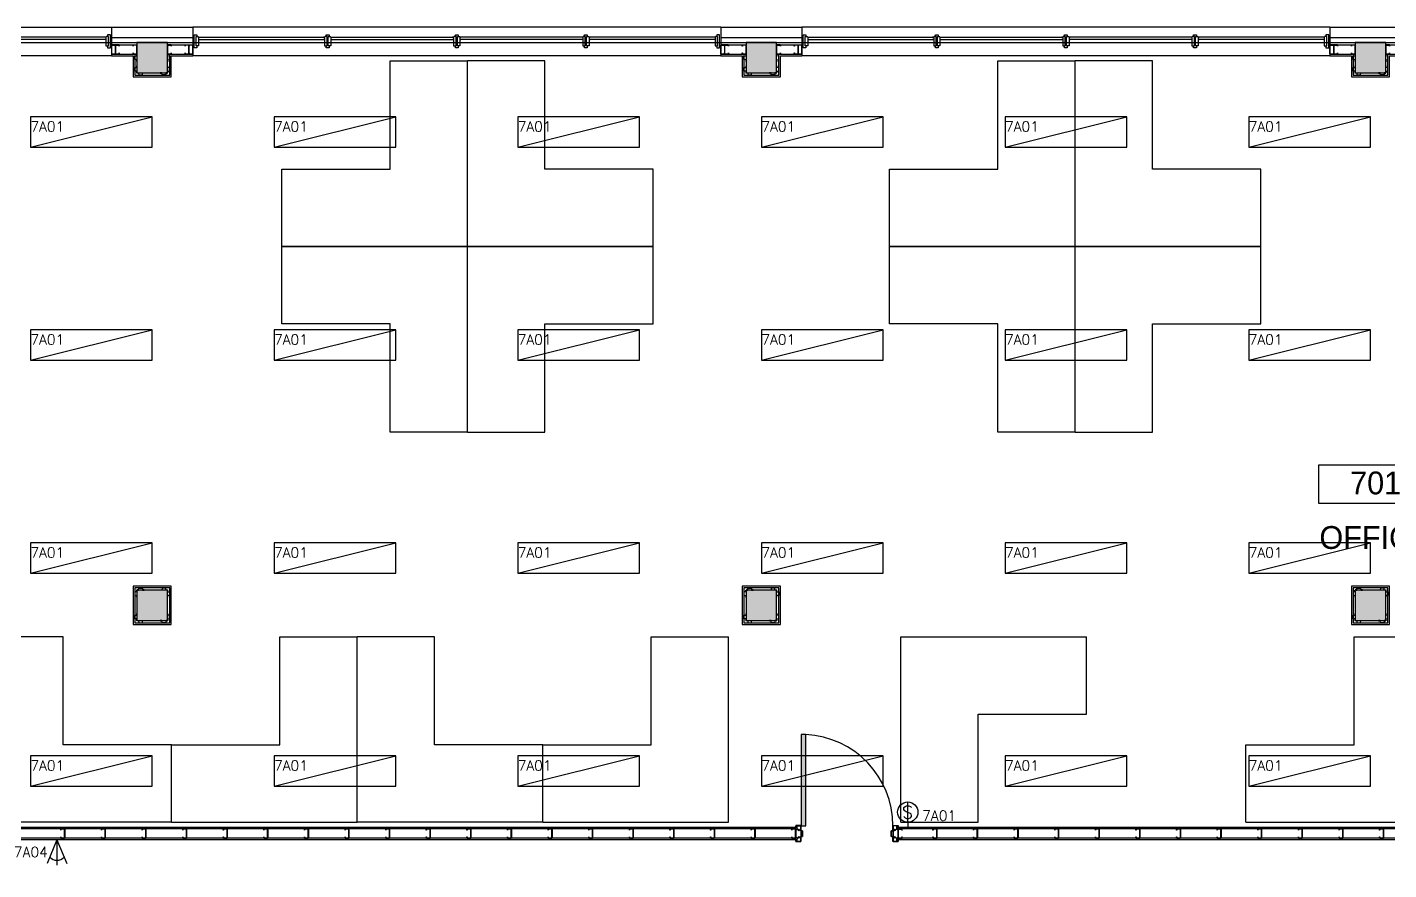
# Model space of a CAD drawing. Header units: millimetres. Extents: x 5414 to 278894, y 4264 to 146383.
# Drawn here: x 13683 to 27094, y 23695 to 32001 of the extents above; entities that cross this region are included whole.
import ezdxf
from ezdxf.enums import TextEntityAlignment as Align

# ---------------------------------------------------------------- set-up
doc = ezdxf.new("R2010")
doc.units = ezdxf.units.MM
doc.linetypes.add('Commercial Base Plan$0$ACAD_ISO02W100', pattern=[15, 12, -3])
for name, color, linetype in [('Commercial Base Plan$0$A-DR-INT', 6, 'Continuous'), ('Commercial Base Plan$0$A-GL-RMS-IDN', 6, 'Continuous'), ('Commercial Base Plan$0$A-PL-LAY-S', 6, 'Continuous'), ('Commercial Base Plan$0$I-FU-DSK', 6, 'Continuous'), ('E-NL-CLG-SYM', 5, 'Continuous')]:
    doc.layers.add(name, color=color, linetype=linetype)
doc.styles.add('Commercial Base Plan$0$STYLUS BT', font='stylu.ttf')
doc.styles.add('ROMANS 100', font='romans.shx', dxfattribs={"height": 100})
doc.styles.add('ROMANS 125', font='romans.shx', dxfattribs={"height": 125})

# ---------------------------------------------------------------- blocks, each defined once
blk = doc.blocks.new('*U146')
blk.add_line((0, -300), (1200, 0))
blk.add_lwpolyline([(0, -300), (1200, -300), (1200, 0), (0, 0)], close=True)
at = {"style": 'ROMANS 100'}
blk.add_attdef('CIRCUIT', text='', height=100, dxfattribs=at).set_placement((0, -46), align=Align.TOP_LEFT)
at = {"style": 'ROMANS 100', "flags": 1}
for tag, p in [('ROOM', (0, -198)), ('SPECIAL', (0, -351))]:
    blk.add_attdef(tag, text='', height=100, dxfattribs=at).set_placement(p, align=Align.TOP_LEFT)
blk = doc.blocks.new('*U87')
for p, q in [((-50, 0), (50, 0)), ((0, -50), (0, 0)), ((0, -50), (0, -250))]:
    blk.add_line(p, q)
blk.add_circle((0, -150), 100)
at = {"style": 'ROMANS 125'}
blk.add_text('S', height=125, dxfattribs=at).set_placement((0, -150), align=Align.MIDDLE_CENTER)
at = {"style": 'ROMANS 100'}
blk.add_attdef('CIRCUIT', text='', height=100, dxfattribs=at).set_placement((-384, -211), align=Align.TOP_CENTER)
at = {"style": 'ROMANS 100', "flags": 1}
for tag, p in [('ROOM', (-384, -373)), ('SPECIAL', (-384, -535))]:
    blk.add_attdef(tag, text='', height=100, dxfattribs=at).set_placement(p, align=Align.TOP_CENTER)
blk = doc.blocks.new('PASSIVE INFRARED DETECTOR')
for p, q in [((0, 0), (-96, 231)), ((0, 0), (0, 250)), ((0, 0), (96, 231)), ((-50, 0), (50, 0))]:
    blk.add_line(p, q)
blk.add_arc((0, 100), 100, 45, 135)
at = {"style": 'ROMANS 100'}
blk.add_attdef('CIRCUIT', text='', height=100, dxfattribs=at).set_placement((31, -39), align=Align.TOP_CENTER)
at = {"style": 'ROMANS 100', "flags": 1}
for tag, p in [('ROOM', (31, -164)), ('SPECIAL', (31, -274))]:
    blk.add_attdef(tag, text='', height=100, dxfattribs=at).set_placement(p, align=Align.TOP_CENTER)
blk = doc.blocks.new('Commercial Base Plan$0$wbFurringChanel 70x22')
blk.add_lwpolyline([(5, 3), (0, 3, 0.414214), (0, 2), (0, 0, 0.414214), (0, 0), (16, 0, 0.394412), (16, 0), (17, 22, -0.394412), (18, 22), (18, 22, -0.198912), (19, 22), (19, 21, 0.198912), (19, 21), (51, 21), (51, 21, 0.198912), (51, 21), (51, 22, -0.198912), (52, 22), (52, 22, -0.394412), (53, 22), (54, 0, 0.394412), (54, 0), (70, 0, 0.414214), (70, 0), (70, 2, 0.414214), (70, 2), (65, 2)], format="xyb")
blk = doc.blocks.new('Commercial Base Plan$0$wbC_Stud 92x38')
blk.add_lwpolyline([(-13, 38), (-3, 38, -0.414214), (0, 35), (0, 3, -0.414214), (-3, 0), (-89, 0, -0.414214), (-92, 3), (-92, 35, -0.414214), (-89, 38), (-79, 38), (-79, 37), (-89, 37, 0.414214), (-91, 35), (-91, 3, 0.414214), (-89, 1), (-3, 1, 0.414214), (-1, 3), (-1, 35, 0.414214), (-3, 37), (-13, 37)], format="xyb", close=True)
blk = doc.blocks.new('Commercial Base Plan$0$wbDoorPlan 900x124(1010ro)')
for p, q in [((55, 976), (55, 77)), ((100, 976), (55, 976)), ((100, 77), (100, 976)), ((1, -35), (1, 35)), ((55, 77), (100, 77)), ((1009, -35), (1009, 35))]:
    blk.add_line(p, q)
for points in [[(9, 65), (2, 65, -0.414214), (1, 66), (1, 77, -0.414214), (2, 78), (50, 78, -0.414214), (51, 77), (51, 29, 0.414214), (52, 28), (66, 28, -0.414214), (67, 27), (67, -27, -0.414214), (66, -28), (52, -28, 0.414214), (51, -29), (51, -77, -0.414214), (50, -78), (2, -78, -0.414214), (1, -77), (1, -66, -0.414214), (2, -65), (9, -65), (9, -64), (2, -64, 0.414214), (0, -66), (0, -77, 0.414214), (2, -79), (50, -79, 0.414214), (52, -77), (52, -29), (66, -29, 0.414214), (68, -27), (68, 27, 0.414214), (66, 29), (52, 29), (52, 77, 0.414214), (50, 79), (2, 79, 0.414214), (0, 77), (0, 66, 0.414214), (2, 64), (9, 64)], [(1001, 65), (1008, 65, 0.414214), (1009, 66), (1009, 77, 0.414214), (1008, 78), (960, 78, 0.414214), (959, 77), (959, 29, -0.414214), (958, 28), (944, 28, 0.414214), (943, 27), (943, -27, 0.414214), (944, -28), (958, -28, -0.414214), (959, -29), (959, -77, 0.414214), (960, -78), (1008, -78, 0.414214), (1009, -77), (1009, -66, 0.414214), (1008, -65), (1001, -65), (1001, -64), (1008, -64, -0.414214), (1010, -66), (1010, -77, -0.414214), (1008, -79), (960, -79, -0.414214), (958, -77), (958, -29), (944, -29, -0.414214), (942, -27), (942, 27, -0.414214), (944, 29), (958, 29), (958, 77, -0.414214), (960, 79), (1008, 79, -0.414214), (1010, 77), (1010, 66, -0.414214), (1008, 64), (1001, 64)]]:
    blk.add_lwpolyline(points, format="xyb", close=True)
for points in [[(0, -34), (0, 34), (20, 45), (15, 51), (15, 77), (50, 77), (50, -77), (15, -77), (15, -52), (20, -45)], [(1010, -34), (1010, 34), (990, 45), (995, 51), (995, 77), (960, 77), (960, -77), (995, -77), (995, -52), (990, -45)]]:
    blk.add_lwpolyline(points, close=True)
for centre in [(35, 36), (975, 36), (35, -36), (975, -36)]:
    blk.add_circle(centre, 8)
blk.add_arc((59, 78), 899, 359.9419, 87.4119)
blk.add_solid([(55, 976), (100, 976), (55, 77), (100, 77)])
blk = doc.blocks.new('Commercial Base Plan$0$wbAluminJamb 127x44.5')
for p, q in [((-109.5, 39.25), (-127, 39.25)), ((-22.5, 56.5), (-17.5, 51.5)), ((0, 39.25), (-17.5, 39.25))]:
    blk.add_line(p, q)
at = {"color": 5}
for p, q in [((-47.5, 56.5), (-47.5, 66.5)), ((-22.5, 56.5), (-22.5, 66.5))]:
    blk.add_line(p, q, dxfattribs=at)
for points in [[(-127, 39.25), (-127, 12), (0, 12), (0, 39.25)], [(-22.5, 56.5), (-109.5, 56.5), (-109.5, 31.5), (-17.5, 31.5), (-17.5, 51.5)]]:
    blk.add_lwpolyline(points)
blk = doc.blocks.new('Commercial Base Plan$0$wbAluminMulion 127x44.5')
for p, q in [((-109.5, 13.625), (-127, 13.625)), ((-22.5, 30.875), (-17.5, 25.875)), ((0, 13.625), (-17.5, 13.625)), ((-22.5, -30.875), (-17.5, -25.875))]:
    blk.add_line(p, q)
at = {"color": 5}
for p, q in [((-47.5, 30.875), (-47.5, 40.875)), ((-22.5, 30.875), (-22.5, 40.875)), ((-47.5, -30.875), (-47.5, -40.875)), ((-22.5, -30.875), (-22.5, -40.875))]:
    blk.add_line(p, q, dxfattribs=at)
for points in [[(-127, 13.625), (-127, -13.625), (-109.5, -13.625)], [(-22.5, 30.875), (-109.5, 30.875), (-109.5, 5.875), (-17.5, 5.875), (-17.5, 25.875)], [(-17.5, -13.625), (0, -13.625), (0, 13.625)], [(-22.5, -30.875), (-109.5, -30.875), (-109.5, -5.875), (-17.5, -5.875), (-17.5, -25.875)]]:
    blk.add_lwpolyline(points)
blk = doc.blocks.new('Commercial Base Plan$0$wbW02Plan_3176x127(ro3200)')
for p, q in [((-3143.5, -22.5), (-2145.375, -22.5)), ((-3143.5, -47.5), (-2145.375, -47.5)), ((-2083.625, -22.5), (-1116.375, -22.5)), ((-2083.625, -47.5), (-1116.375, -47.5)), ((-1054.625, -22.5), (-56.5, -22.5)), ((-1054.625, -47.5), (-56.5, -47.5))]:
    blk.add_line(p, q)
at = {"rotation": 90}
for name, p in [('Commercial Base Plan$0$wbAluminMulion 127x44.5', (-2114.5, 0)), ('Commercial Base Plan$0$wbAluminMulion 127x44.5', (-1085.5, 0)), ('Commercial Base Plan$0$wbAluminJamb 127x44.5', (0, 0))]:
    blk.add_blockref(name, p, dxfattribs=at)
at = {"xscale": -1, "rotation": 270}
blk.add_blockref('Commercial Base Plan$0$wbAluminJamb 127x44.5', (-3200, 0), dxfattribs=at)
blk = doc.blocks.new('Commercial Base Plan$0$wbW01Plan_5176x127(ro5200)')
for p, q in [((-5143.5, -22.5), (-3902.625, -22.5)), ((-5143.5, -47.5), (-3902.625, -47.5)), ((-3840.875, -22.5), (-2630.875, -22.5)), ((-3840.875, -47.5), (-2630.875, -47.5)), ((-1359.125, -22.5), (-2569.125, -22.5)), ((-1359.125, -47.5), (-2569.125, -47.5)), ((-56.5, -22.5), (-1297.375, -22.5)), ((-56.5, -47.5), (-1297.375, -47.5))]:
    blk.add_line(p, q)
at = {"rotation": 90}
for name, p in [('Commercial Base Plan$0$wbAluminMulion 127x44.5', (-3871.75, 0)), ('Commercial Base Plan$0$wbAluminMulion 127x44.5', (-2600, 0)), ('Commercial Base Plan$0$wbAluminMulion 127x44.5', (-1328.25, 0)), ('Commercial Base Plan$0$wbAluminJamb 127x44.5', (0, 0))]:
    blk.add_blockref(name, p, dxfattribs=at)
at = {"xscale": -1, "rotation": 270}
blk.add_blockref('Commercial Base Plan$0$wbAluminJamb 127x44.5', (-5200, 0), dxfattribs=at)
blk = doc.blocks.new('Commercial Base Plan$0$att.RoomName&Number')
blk.add_lwpolyline([(-7.5, 0), (7.5, 0), (7.5, 5), (-7.5, 5)], close=True)
at = {"style": 'Commercial Base Plan$0$STYLUS BT'}
for tag, p in [('ROOM_NAME', (0, 9.5)), ('ROOM', (0, 2.5))]:
    blk.add_attdef(tag, text='', height=3, dxfattribs=at).set_placement(p, align=Align.MIDDLE)
blk = doc.blocks.new('Commercial Base Plan$0$desk')
for p, q in [((0, 1829), (0, 0)), ((0, 1829), (762, 1829)), ((762, 1829), (762, 762)), ((762, 762), (1829, 762)), ((1829, 762), (1829, 0)), ((0, 0), (1829, 0))]:
    blk.add_line(p, q)

msp = doc.modelspace()

# ---------------------------------------------------------------- hatches: boundary and pattern name
at = {"layer": 'Commercial Base Plan$0$A-PL-LAY-S'}
for points in [[(15064, 31851.2), (14764, 31851.2), (14764, 31551.2), (15064, 31551.2)], [(21064, 31851.2), (20764, 31851.2), (20764, 31551.2), (21064, 31551.2)], [(27064, 31851.2), (26764, 31851.2), (26764, 31551.2), (27064, 31551.2)], [(15064, 26451.2), (14764, 26451.2), (14764, 26151.2), (15064, 26151.2)], [(21064, 26451.2), (20764, 26451.2), (20764, 26151.2), (21064, 26151.2)], [(27064, 26451.2), (26764, 26451.2), (26764, 26151.2), (27064, 26151.2)]]:
    msp.add_hatch(color=256, dxfattribs=at).paths.add_polyline_path(points)

# ---------------------------------------------------------------- linework, layer by layer
for p, q in [((11314, 32001.2), (14514, 32001.2)), ((14514, 32001.2), (14514, 31718.2)), ((20514, 32001.2), (15314, 32001.2)), ((15314, 32001.2), (15314, 31718.2)), ((20514, 32001.2), (20514, 31718.2)), ((21314, 32001.2), (21314, 31718.2)), ((26514, 32001.2), (21314, 32001.2)), ((26514, 32001.2), (26514, 31718.2)), ((14514, 31718.2), (11314, 31718.2)), ((20514, 31718.2), (15314, 31718.2)), ((26514, 31718.2), (21314, 31718.2)), ((21252, 24097.2), (13226, 24097.2)), ((21252, 23989.2), (21252, 24113.2)), ((22262, 23989.2), (22262, 24113.2)), ((21252, 24005.2), (13226, 24005.2)), ((21252, 23989.2), (13226, 23989.2))]:
    msp.add_line(p, q, dxfattribs=at)
at = {"layer": 'Commercial Base Plan$0$A-PL-LAY-S', "linetype": 'Continuous'}
for points in [[(14514, 32001.2), (15314, 32001.2)], [(20514, 32001.2), (21314, 32001.2)], [(26514, 32001.2), (27314, 32001.2)], [(14514, 31901.2), (15314, 31901.2)], [(14514, 31826.2), (14764, 31826.2)], [(15064, 31826.2), (15314, 31826.2)], [(20514, 31901.2), (21314, 31901.2)], [(20514, 31826.2), (20764, 31826.2)], [(21064, 31826.2), (21314, 31826.2)], [(26514, 31901.2), (27314, 31901.2)], [(26514, 31826.2), (26764, 31826.2)], [(27064, 31826.2), (27314, 31826.2)], [(14514, 31734.2), (14764, 31734.2)], [(15064, 31734.2), (15314, 31734.2)], [(20514, 31734.2), (20764, 31734.2)], [(21064, 31734.2), (21314, 31734.2)], [(26514, 31734.2), (26764, 31734.2)], [(27064, 31734.2), (27314, 31734.2)]]:
    msp.add_lwpolyline(points, dxfattribs=at)
at = {"layer": 'Commercial Base Plan$0$A-PL-LAY-S', "linetype": 'Commercial Base Plan$0$ACAD_ISO02W100'}
msp.add_lwpolyline([(42264, 26451.2), (42264, 12151.2), (37064, 12151.2), (37064, 6751.2), (10764, 6751.2), (10764, 12151.2), (5564, 12151.2), (5564, 26451.2), (10764, 26451.2), (10764, 31851.2), (37064, 31851.2), (37064, 26451.2), (42264, 26451.2)], dxfattribs=at)
at = {"layer": 'Commercial Base Plan$0$A-PL-LAY-S'}
for points in [[(15064, 31851.2), (14764, 31851.2), (14764, 31551.2), (15064, 31551.2)], [(21064, 31851.2), (20764, 31851.2), (20764, 31551.2), (21064, 31551.2)], [(27064, 31851.2), (26764, 31851.2), (26764, 31551.2), (27064, 31551.2)], [(15086, 26473.2), (14742, 26473.2), (14742, 26129.2), (15086, 26129.2)], [(15064, 26451.2), (14764, 26451.2), (14764, 26151.2), (15064, 26151.2)], [(21086, 26473.2), (20742, 26473.2), (20742, 26129.2), (21086, 26129.2)], [(21064, 26451.2), (20764, 26451.2), (20764, 26151.2), (21064, 26151.2)], [(27086, 26473.2), (26742, 26473.2), (26742, 26129.2), (27086, 26129.2)], [(27064, 26451.2), (26764, 26451.2), (26764, 26151.2), (27064, 26151.2)]]:
    msp.add_lwpolyline(points, close=True, dxfattribs=at)
for points in [[(14514, 31718.2), (14726, 31718.2), (14726, 31513.2), (15102, 31513.2), (15102, 31718.2), (15314, 31718.2)], [(14742, 31734.2), (14742, 31529.2), (15086, 31529.2), (15086, 31734.2)], [(20514, 31718.2), (20726, 31718.2), (20726, 31513.2), (21102, 31513.2), (21102, 31718.2), (21314, 31718.2)], [(20742, 31734.2), (20742, 31529.2), (21086, 31529.2), (21086, 31734.2)], [(26514, 31718.2), (26726, 31718.2), (26726, 31513.2), (27102, 31513.2), (27102, 31718.2), (27314, 31718.2)], [(26742, 31734.2), (26742, 31529.2), (27086, 31529.2), (27086, 31734.2)], [(21252, 24113.2), (13226, 24113.2)], [(33442, 24113.2), (22262, 24113.2)], [(33442, 24097.2), (22262, 24097.2)], [(33442, 24005.2), (22262, 24005.2)], [(33442, 23989.2), (22262, 23989.2)]]:
    msp.add_lwpolyline(points, dxfattribs=at)
at = {"layer": 'Commercial Base Plan$0$A-PL-LAY-S', "linetype": 'Continuous'}
for points in [[(15102, 26489.2), (14726, 26489.2), (14726, 26113.2), (15102, 26113.2)], [(21102, 26489.2), (20726, 26489.2), (20726, 26113.2), (21102, 26113.2)], [(27102, 26489.2), (26726, 26489.2), (26726, 26113.2), (27102, 26113.2)]]:
    msp.add_lwpolyline(points, close=True, dxfattribs=at)

# ---------------------------------------------------------------- block references
at = {"layer": 'Commercial Base Plan$0$A-DR-INT'}
msp.add_blockref('Commercial Base Plan$0$wbDoorPlan 900x124(1010ro)', (21252, 24051.2), dxfattribs=at)
at = {"layer": 'Commercial Base Plan$0$A-GL-RMS-IDN'}
ref = msp.add_blockref('Commercial Base Plan$0$att.RoomName&Number', (26962.7, 27683.2), dxfattribs=dict(at, xscale=75, yscale=75, zscale=75, rotation=180))
ref.add_attrib('ROOM', '701', dxfattribs={"layer": '0', "height": 225, "style": 'Commercial Base Plan$0$STYLUS BT'}).set_placement((26964.7, 27508.6), align=Align.MIDDLE)
ref.add_attrib('ROOM_NAME', 'OFFICE', dxfattribs={"layer": '0', "height": 225, "style": 'Commercial Base Plan$0$STYLUS BT'}).set_placement((26962.7, 26970.7), align=Align.MIDDLE)
at = {"layer": 'Commercial Base Plan$0$A-PL-LAY-S', "xscale": -1}
for name, p in [('Commercial Base Plan$0$wbW02Plan_3176x127(ro3200)', (11314, 31926.2)), ('Commercial Base Plan$0$wbW01Plan_5176x127(ro5200)', (15314, 31926.2)), ('Commercial Base Plan$0$wbW01Plan_5176x127(ro5200)', (21314, 31926.2)), ('Commercial Base Plan$0$wbFurringChanel 70x22', (15064, 26451.2)), ('Commercial Base Plan$0$wbFurringChanel 70x22', (21064, 26451.2)), ('Commercial Base Plan$0$wbFurringChanel 70x22', (27064, 26451.2))]:
    msp.add_blockref(name, p, dxfattribs=at)
for name, p, rotation in [('Commercial Base Plan$0$wbC_Stud 92x38', (14514, 31826.2), 270), ('Commercial Base Plan$0$wbC_Stud 92x38', (14552, 31826.2), 270), ('Commercial Base Plan$0$wbC_Stud 92x38', (15064, 31826.2), 270), ('Commercial Base Plan$0$wbC_Stud 92x38', (20514, 31826.2), 270), ('Commercial Base Plan$0$wbC_Stud 92x38', (20552, 31826.2), 270), ('Commercial Base Plan$0$wbC_Stud 92x38', (21064, 31826.2), 270), ('Commercial Base Plan$0$wbC_Stud 92x38', (26514, 31826.2), 270), ('Commercial Base Plan$0$wbC_Stud 92x38', (26552, 31826.2), 270), ('Commercial Base Plan$0$wbC_Stud 92x38', (27064, 31826.2), 270), ('Commercial Base Plan$0$wbFurringChanel 70x22', (15064, 31664.2), 270), ('Commercial Base Plan$0$wbFurringChanel 70x22', (21064, 31664.2), 270), ('Commercial Base Plan$0$wbFurringChanel 70x22', (27064, 31664.2), 270), ('Commercial Base Plan$0$wbFurringChanel 70x22', (14764, 31551.2), 180), ('Commercial Base Plan$0$wbFurringChanel 70x22', (15064, 31551.2), 270), ('Commercial Base Plan$0$wbFurringChanel 70x22', (20764, 31551.2), 180), ('Commercial Base Plan$0$wbFurringChanel 70x22', (21064, 31551.2), 270), ('Commercial Base Plan$0$wbFurringChanel 70x22', (26764, 31551.2), 180), ('Commercial Base Plan$0$wbFurringChanel 70x22', (27064, 31551.2), 270), ('Commercial Base Plan$0$wbFurringChanel 70x22', (14764, 26451.2), 90), ('Commercial Base Plan$0$wbFurringChanel 70x22', (20764, 26451.2), 90), ('Commercial Base Plan$0$wbFurringChanel 70x22', (26764, 26451.2), 90), ('Commercial Base Plan$0$wbFurringChanel 70x22', (15064, 26151.2), 270), ('Commercial Base Plan$0$wbFurringChanel 70x22', (21064, 26151.2), 270), ('Commercial Base Plan$0$wbFurringChanel 70x22', (27064, 26151.2), 270), ('Commercial Base Plan$0$wbFurringChanel 70x22', (14764, 26151.2), 180), ('Commercial Base Plan$0$wbFurringChanel 70x22', (20764, 26151.2), 180), ('Commercial Base Plan$0$wbFurringChanel 70x22', (26764, 26151.2), 180), ('Commercial Base Plan$0$wbC_Stud 92x38', (22262, 24097.2), 270)]:
    msp.add_blockref(name, p, dxfattribs=dict(at, rotation=rotation))
at = {"layer": 'Commercial Base Plan$0$A-PL-LAY-S'}
for name, p, rotation in [('Commercial Base Plan$0$wbC_Stud 92x38', (14764, 31826.2), 90.00000000000001), ('Commercial Base Plan$0$wbC_Stud 92x38', (15276, 31826.2), 90.00000000000001), ('Commercial Base Plan$0$wbC_Stud 92x38', (15314, 31826.2), 90.00000000000001), ('Commercial Base Plan$0$wbC_Stud 92x38', (20764, 31826.2), 90.00000000000001), ('Commercial Base Plan$0$wbC_Stud 92x38', (21276, 31826.2), 90.00000000000001), ('Commercial Base Plan$0$wbC_Stud 92x38', (21314, 31826.2), 90.00000000000001), ('Commercial Base Plan$0$wbC_Stud 92x38', (26764, 31826.2), 90.00000000000001), ('Commercial Base Plan$0$wbFurringChanel 70x22', (14764, 31664.2), 90.00000000000001), ('Commercial Base Plan$0$wbFurringChanel 70x22', (20764, 31664.2), 90.00000000000001), ('Commercial Base Plan$0$wbFurringChanel 70x22', (26764, 31664.2), 90.00000000000001), ('Commercial Base Plan$0$wbFurringChanel 70x22', (14764, 31551.2), 90.00000000000001), ('Commercial Base Plan$0$wbFurringChanel 70x22', (15064, 31551.2), 180), ('Commercial Base Plan$0$wbFurringChanel 70x22', (20764, 31551.2), 90.00000000000001), ('Commercial Base Plan$0$wbFurringChanel 70x22', (21064, 31551.2), 180), ('Commercial Base Plan$0$wbFurringChanel 70x22', (26764, 31551.2), 90.00000000000001), ('Commercial Base Plan$0$wbFurringChanel 70x22', (27064, 31551.2), 180), ('Commercial Base Plan$0$wbFurringChanel 70x22', (15064, 26451.2), 270), ('Commercial Base Plan$0$wbFurringChanel 70x22', (21064, 26451.2), 270), ('Commercial Base Plan$0$wbFurringChanel 70x22', (27064, 26451.2), 270), ('Commercial Base Plan$0$wbFurringChanel 70x22', (14764, 26151.2), 90.00000000000001), ('Commercial Base Plan$0$wbFurringChanel 70x22', (20764, 26151.2), 90.00000000000001), ('Commercial Base Plan$0$wbFurringChanel 70x22', (26764, 26151.2), 90.00000000000001), ('Commercial Base Plan$0$wbFurringChanel 70x22', (15064, 26151.2), 180), ('Commercial Base Plan$0$wbFurringChanel 70x22', (21064, 26151.2), 180), ('Commercial Base Plan$0$wbFurringChanel 70x22', (27064, 26151.2), 180), ('Commercial Base Plan$0$wbC_Stud 92x38', (14052, 24097.2), 90.00000000000001), ('Commercial Base Plan$0$wbC_Stud 92x38', (14452, 24097.2), 90.00000000000001), ('Commercial Base Plan$0$wbC_Stud 92x38', (14852, 24097.2), 90.00000000000001), ('Commercial Base Plan$0$wbC_Stud 92x38', (15252, 24097.2), 90.00000000000001), ('Commercial Base Plan$0$wbC_Stud 92x38', (15652, 24097.2), 90.00000000000001), ('Commercial Base Plan$0$wbC_Stud 92x38', (16052, 24097.2), 90.00000000000001), ('Commercial Base Plan$0$wbC_Stud 92x38', (16452, 24097.2), 90.00000000000001), ('Commercial Base Plan$0$wbC_Stud 92x38', (16852, 24097.2), 90.00000000000001), ('Commercial Base Plan$0$wbC_Stud 92x38', (17252, 24097.2), 90.00000000000001), ('Commercial Base Plan$0$wbC_Stud 92x38', (17652, 24097.2), 90.00000000000001), ('Commercial Base Plan$0$wbC_Stud 92x38', (18052, 24097.2), 90.00000000000001), ('Commercial Base Plan$0$wbC_Stud 92x38', (18452, 24097.2), 90.00000000000001), ('Commercial Base Plan$0$wbC_Stud 92x38', (18852, 24097.2), 90.00000000000001), ('Commercial Base Plan$0$wbC_Stud 92x38', (19252, 24097.2), 90.00000000000001), ('Commercial Base Plan$0$wbC_Stud 92x38', (19652, 24097.2), 90.00000000000001), ('Commercial Base Plan$0$wbC_Stud 92x38', (20052, 24097.2), 90.00000000000001), ('Commercial Base Plan$0$wbC_Stud 92x38', (20452, 24097.2), 90.00000000000001), ('Commercial Base Plan$0$wbC_Stud 92x38', (20852, 24097.2), 90.00000000000001), ('Commercial Base Plan$0$wbC_Stud 92x38', (21252, 24097.2), 90.00000000000001), ('Commercial Base Plan$0$wbC_Stud 92x38', (22642, 24097.2), 90.00000000000001), ('Commercial Base Plan$0$wbC_Stud 92x38', (23042, 24097.2), 90.00000000000001), ('Commercial Base Plan$0$wbC_Stud 92x38', (23442, 24097.2), 90.00000000000001), ('Commercial Base Plan$0$wbC_Stud 92x38', (23842, 24097.2), 90.00000000000001), ('Commercial Base Plan$0$wbC_Stud 92x38', (24242, 24097.2), 90.00000000000001), ('Commercial Base Plan$0$wbC_Stud 92x38', (24642, 24097.2), 90.00000000000001), ('Commercial Base Plan$0$wbC_Stud 92x38', (25042, 24097.2), 90.00000000000001), ('Commercial Base Plan$0$wbC_Stud 92x38', (25442, 24097.2), 90.00000000000001), ('Commercial Base Plan$0$wbC_Stud 92x38', (25842, 24097.2), 90.00000000000001), ('Commercial Base Plan$0$wbC_Stud 92x38', (26242, 24097.2), 90.00000000000001), ('Commercial Base Plan$0$wbC_Stud 92x38', (26642, 24097.2), 90.00000000000001), ('Commercial Base Plan$0$wbC_Stud 92x38', (27042, 24097.2), 90.00000000000001)]:
    msp.add_blockref(name, p, dxfattribs=dict(at, rotation=rotation))
for p in [(14764, 26451.2), (20764, 26451.2), (26764, 26451.2)]:
    msp.add_blockref('Commercial Base Plan$0$wbFurringChanel 70x22', p, dxfattribs=at)
at = {"layer": 'Commercial Base Plan$0$I-FU-DSK'}
for p, rotation in [((18019.7, 29839.2), 90.00000000000001), ((24005.6, 29839.2), 90.00000000000001), ((18019.7, 29839.2), 180), ((24005.6, 29839.2), 180), ((16934, 24163.2), 90.00000000000001), ((20592, 24163.2), 90.00000000000001), ((27513.8, 24163.2), 90.00000000000001)]:
    msp.add_blockref('Commercial Base Plan$0$desk', p, dxfattribs=dict(at, rotation=rotation))
at = {"layer": 'Commercial Base Plan$0$I-FU-DSK', "xscale": -1}
for p, rotation in [((18019.7, 29839.2), 270), ((24005.6, 29839.2), 270), ((18019.7, 29839.2), 180), ((24005.6, 29839.2), 180), ((13276, 24163.2), 270), ((16934, 24163.2), 270), ((22289.1, 25992.2), 180)]:
    msp.add_blockref('Commercial Base Plan$0$desk', p, dxfattribs=dict(at, rotation=rotation))
at = {"layer": 'E-NL-CLG-SYM'}
for p in [(13714, 31118.2), (16114, 31118.2), (18514, 31118.2), (20914, 31118.2), (23314, 31118.2), (25714, 31118.2), (13714, 29018.2), (16114, 29018.2), (18514, 29018.2), (20914, 29018.2), (23314, 29018.2), (25714, 29018.2), (13714, 26918.2), (16114, 26918.2), (18514, 26918.2), (20914, 26918.2), (23314, 26918.2), (25714, 26918.2), (13714, 24818.2), (16114, 24818.2), (18514, 24818.2), (20914, 24818.2), (23314, 24818.2), (25714, 24818.2)]:
    msp.add_blockref('*U146', p, dxfattribs=at).add_auto_attribs({'CIRCUIT': '7A01'})
ref = msp.add_blockref('*U87', (22356, 24113.2), dxfattribs=dict(at, rotation=179.9999999999999))
ref.add_attrib('CIRCUIT', '7A01', dxfattribs={"layer": '0', "height": 100, "style": 'ROMANS 100'}).set_placement((22665.4, 24278), align=Align.TOP_CENTER)
ref = msp.add_blockref('PASSIVE INFRARED DETECTOR', (13976, 23989.2), dxfattribs=dict(at, rotation=180))
ref.add_attrib('CIRCUIT', '7A04', dxfattribs={"layer": '0', "height": 100, "style": 'ROMANS 100'}).set_placement((13718.7, 23920.3), align=Align.TOP_CENTER)

doc.saveas('drawing.dxf')
